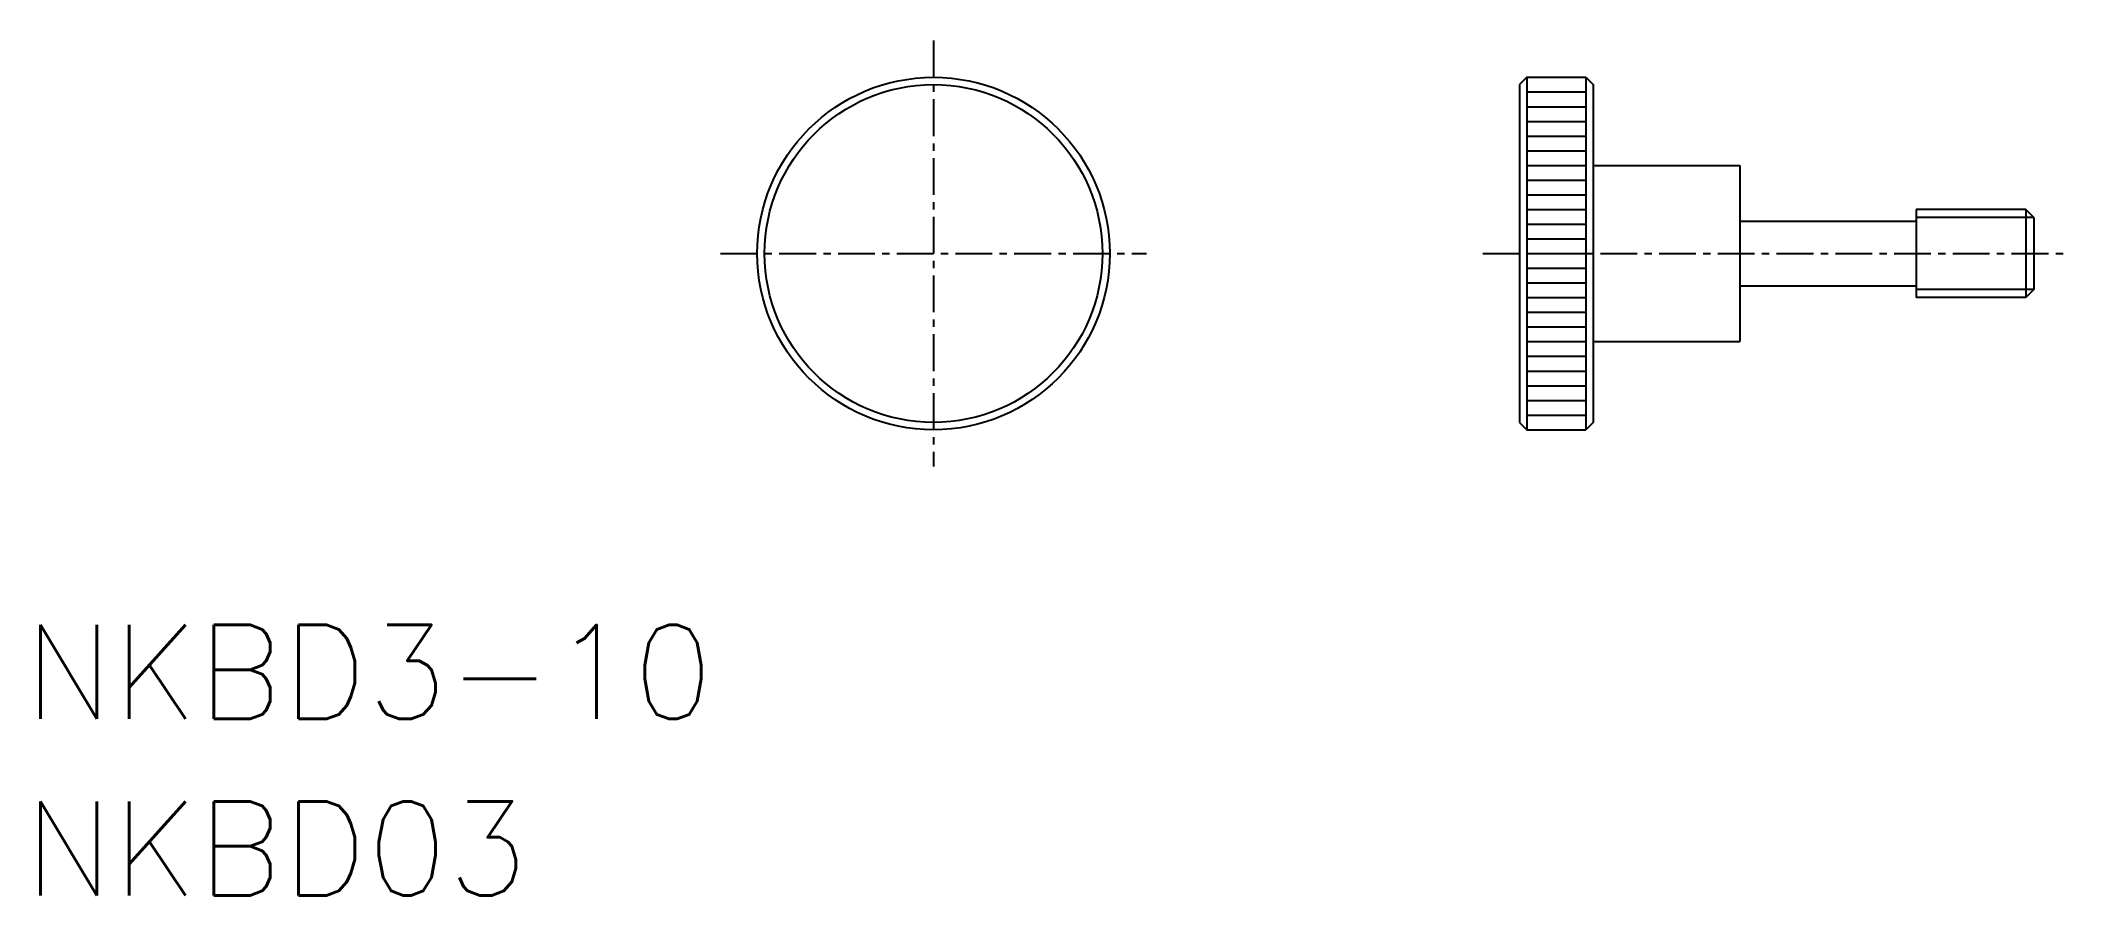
# Model space of a CAD drawing. Extents: x -30.4 to 38.7, y -21.9 to 7.2.
import ezdxf

# ---------------------------------------------------------------- set-up
doc = ezdxf.new("R2010")
doc.units = 0
doc.linetypes.add('CENTER', pattern=[2, 1.25, -0.25, 0.25, -0.25])
doc.layers.get('0').update_dxf_attribs({"linetype": 'CONTINUOUS'})
doc.layers.add('CENTER', color=1, linetype='CENTER')
doc.styles.get("Standard").update_dxf_attribs({"font": 'txt.shx', "bigfont": 'bigfont.shx'})

msp = doc.modelspace()

# ---------------------------------------------------------------- linework, layer by layer
at = {"color": 7, "linetype": 'CONTINUOUS'}
for p, q in [((20.203, 6), (19.953, 5.75)), ((19.953, 5.75), (19.953, -5.75)), ((20.203, 6), (22.203, 6)), ((20.203, 6), (20.203, -6)), ((20.203, 6), (22.203, 6)), ((22.203, 6), (22.453, 5.75)), ((22.203, 6), (22.203, -6)), ((22.453, 5.75), (22.453, -5.75)), ((20.203, 5.5), (22.203, 5.5)), ((20.203, 5), (22.203, 5)), ((20.203, 4.5), (22.203, 4.5)), ((20.203, 4), (22.203, 4)), ((20.203, 3.5), (22.203, 3.5)), ((20.203, 3), (22.203, 3)), ((22.453, 3), (27.453, 3)), ((27.453, 3), (27.453, -3)), ((20.203, 2.5), (22.203, 2.5)), ((20.203, 2), (22.203, 2)), ((20.203, 1.5), (22.203, 1.5)), ((33.453, 1.5), (33.453, -1.5)), ((37.183, 1.5), (33.453, 1.5)), ((37.453, 1.229), (37.183, 1.5)), ((37.183, 1.5), (37.183, -1.5)), ((20.203, 1), (22.203, 1)), ((27.453, 1.1), (33.453, 1.1)), ((37.453, 1.229), (37.453, -1.23)), ((20.203, 0.5), (22.203, 0.5)), ((20.203, 0), (22.203, 0)), ((20.203, -0.5), (22.203, -0.5)), ((20.203, -1), (22.203, -1)), ((27.453, -1.1), (33.453, -1.1)), ((37.453, -1.23), (37.183, -1.5)), ((20.203, -1.5), (22.203, -1.5)), ((20.203, -2), (22.203, -2)), ((37.183, -1.5), (33.453, -1.5)), ((20.203, -2.5), (22.203, -2.5)), ((20.203, -3), (22.203, -3)), ((22.453, -3), (27.453, -3)), ((20.203, -3.5), (22.203, -3.5)), ((20.203, -4), (22.203, -4)), ((20.203, -4.5), (22.203, -4.5)), ((20.203, -5), (22.203, -5)), ((20.203, -5.5), (22.203, -5.5)), ((19.953, -5.75), (20.203, -6)), ((20.203, -6), (22.203, -6)), ((22.453, -5.75), (22.203, -6))]:
    msp.add_line(p, q, dxfattribs=at)
at = {"color": 3, "linetype": 'CONTINUOUS'}
for p, q in [((37.453, 1.229), (33.453, 1.229)), ((37.453, -1.23), (33.453, -1.23))]:
    msp.add_line(p, q, dxfattribs=at)
at = {"color": 7, "linetype": 'CONTINUOUS'}
for radius in [6, 5.75]:
    msp.add_circle((0, 0), radius, dxfattribs=at)
at = {"layer": 'CENTER', "color": 1, "linetype": 'CENTER'}
for p, q in [((0, 7.25), (0, -7.25)), ((-7.25, 0), (7.25, 0)), ((18.703, 0), (38.703, 0))]:
    msp.add_line(p, q, dxfattribs=at)

# ---------------------------------------------------------------- texts
at = {"color": 7, "linetype": 'CONTINUOUS'}
for s, p in [('NKBD3-10', (-30.947, -15.847)), ('NKBD03', (-30.947, -21.855))]:
    msp.add_text(s, height=3.2, dxfattribs=at).set_placement(p)

doc.saveas('drawing.dxf')
